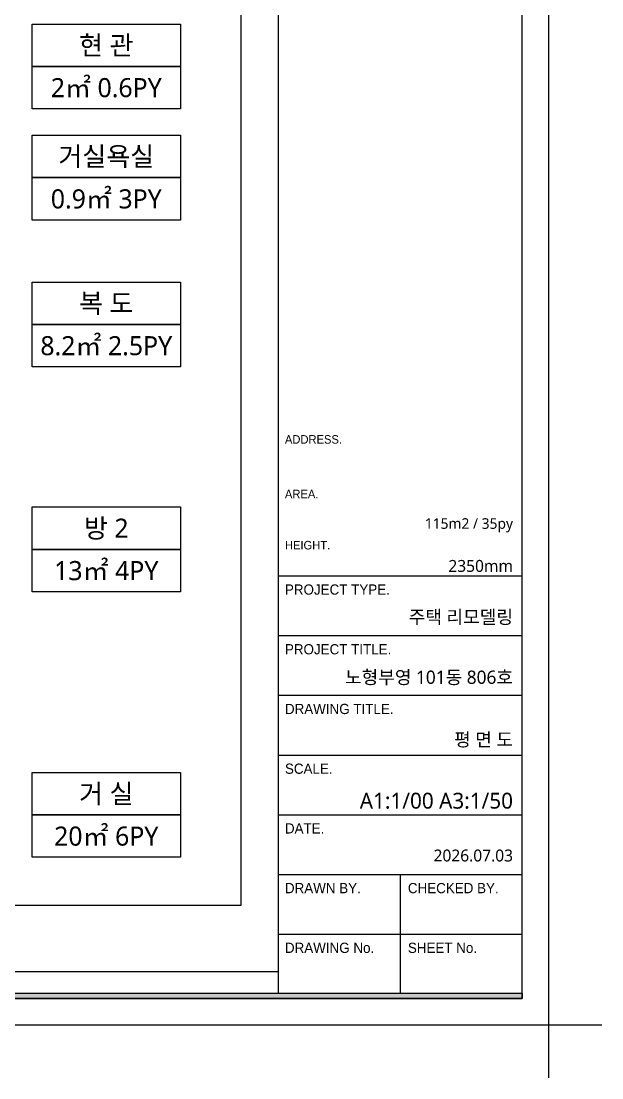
# Model space of a CAD drawing. Header units: millimetres. Extents: x 0 to 460473, y -68369 to 85219.
# Drawn here: x 233905 to 239380, y 25466 to 35432 of the extents above; entities that cross this region are included whole.
import ezdxf
from ezdxf.enums import TextEntityAlignment as Align

# ---------------------------------------------------------------- set-up
doc = ezdxf.new("R2010")
doc.units = ezdxf.units.MM
doc.header["$LTSCALE"] = 50
doc.linetypes.add('HIDDEN2', pattern=[0.1875, 0.125, -0.0625])
doc.layers.add('00', color=7, linetype='Continuous', lineweight=0)
for name, color, linetype in [('FORM(YOURNAME)-11', 1, 'Continuous'), ('hid', 8, 'HIDDEN2'), ('text', 7, 'Continuous')]:
    doc.layers.add(name, color=color, linetype=linetype)
doc.styles.add('NEW 맑은고딕', font='malgun.ttf')
doc.styles.add('YOURNAME', font='')
doc.styles.get('YOURNAME').set_extended_font_data('HYwulM')

# ---------------------------------------------------------------- blocks, each defined once
blk = doc.blocks.new('FORM-PLAN')
at = {"layer": 'hid'}
h = blk.add_hatch(color=256, dxfattribs=at)
h.dxf.hatch_style = 1
h.paths.add_polyline_path([(-71444, 55115), (10556, 55115), (10556, 54915), (-71444, 54915)])
h.paths.add_polyline_path([(-71444, -2085), (10556, -2085), (10556, -2285), (-71444, -2285)])
at = {"layer": 'Defpoints', "color": 158}
for p, q in [((1346, 54915), (1346, -2085)), ((1346, -1285), (-71444, -1285))]:
    blk.add_line(p, q, dxfattribs=at)
blk.add_lwpolyline([(-69444, 53115), (-64, 53115), (-64, 1215), (-69444, 1215)], close=True, dxfattribs=at)
at = {"layer": 'Defpoints', "color": 1}
blk.add_lwpolyline([(11556, -5285), (11556, -3285), (13556, -3285)], dxfattribs=at)
at = {"layer": 'FORM(YOURNAME)-11', "color": 14}
for p, q in [((1346, 13651), (10556, 13651)), ((1346, 11398), (10556, 11398)), ((1346, 9146), (10556, 9146)), ((1346, 6893), (10556, 6893)), ((1346, 4641), (10556, 4641)), ((1346, 2388), (10556, 2388)), ((5951, 2388), (5951, -2085)), ((1346, 136), (10556, 136))]:
    blk.add_line(p, q, dxfattribs=at)
at = {"layer": 'FORM(YOURNAME)-11', "color": 250}
blk.add_lwpolyline([(-72444, -3285), (11556, -3285), (11556, 56115), (-72444, 56115)], close=True, dxfattribs=at)
at = {"layer": 'hid', "color": 158}
blk.add_lwpolyline([(-71444, -2285), (10556, -2285), (10556, 55115), (-71444, 55115)], close=True, dxfattribs=at)
at = {"layer": 'hid'}
blk.add_lwpolyline([(-71444, -2085), (10556, -2085), (10556, -2285), (-71444, -2285)], close=True, dxfattribs=at)
at = {"layer": '00', "style": 'NEW 맑은고딕'}
for tag, p in [('1', (9905, 18188)), ('2', (9905, 17544)), ('3', (9905, 16257)), ('4', (9905, 14326)), ('5', (9905, 12009)), ('6', (9905, 9757)), ('7', (9905, 7504)), ('8', (9905, 5252)), ('9', (9905, 2999)), ('10', (5655, 811)), ('11', (9905, 747)), ('12', (5655, -1441)), ('13', (9905, -1441))]:
    blk.add_attdef(tag, text='', height=520, dxfattribs=at).set_placement(p, align=Align.MIDDLE_RIGHT)
at = {"layer": 'FORM(YOURNAME)-11', "color": 251, "style": 'YOURNAME'}
for s, p in [('ADDRESS.', (1603, 18799)), ('AREA.', (1603, 16740)), ('HEIGHT.', (1603, 14809))]:
    blk.add_text(s, height=321.8, dxfattribs=at).set_placement(p, align=Align.MIDDLE_LEFT)
at = {"layer": 'FORM(YOURNAME)-11', "color": 14, "style": 'YOURNAME'}
for s, height, p in [('PROJECT TYPE.', 386.14, (1603, 13136)), ('PROJECT TITLE.', 386.14, (1603, 10883)), ('DRAWING TITLE.', 386.14, (1603, 8631)), ('SCALE.', 386.1, (1603, 6378)), ('DATE.', 386.1, (1603, 4126)), ('DRAWN BY.', 386.1, (1603, 1873)), ('CHECKED BY.', 386.14, (6240, 1873)), ('DRAWING No.', 386.14, (1603, -379)), ('SHEET No.', 386.1, (6240, -379))]:
    blk.add_text(s, height=height, dxfattribs=at).set_placement(p, align=Align.MIDDLE_LEFT)
blk = doc.blocks.new('A$C12b52551')
at = {"layer": 'text'}
for points in [[(0, 800), (1400, 800), (1400, 400), (0, 400)], [(0, 400), (1400, 400), (1400, 0), (0, 0)]]:
    blk.add_lwpolyline(points, close=True, dxfattribs=at)
at = {"layer": 'text', "style": 'NEW 맑은고딕'}
for tag, p in [('공간', (700, 600)), ('현재', (700, 200))]:
    blk.add_attdef(tag, text='', height=180, dxfattribs=at).set_placement(p, align=Align.MIDDLE_CENTER)

msp = doc.modelspace()

# ---------------------------------------------------------------- block references
ref = msp.add_blockref('FORM-PLAN', (235991.00267181, 26787.35975435), dxfattribs=dict(xscale=0.2500000000000001, yscale=0.2500000000000001, zscale=0.2500000000000001))
ref.add_attrib('4', '2350mm', dxfattribs={"layer": 'text', "height": 112.5, "style": 'NEW 맑은고딕'}).set_placement((238542.26804169, 30350.1830623), align=Align.TOP_RIGHT)
ref.add_attrib('3', '115m2 / 35py', dxfattribs={"layer": 'text', "height": 100, "style": 'NEW 맑은고딕'}).set_placement((238542.26804169, 30743.84904054), align=Align.TOP_RIGHT)
ref.add_attrib('5', '주택 리모델링', dxfattribs={"layer": 'text', "height": 125, "style": 'NEW 맑은고딕'}).set_placement((238542.26804169, 29874.09089328), align=Align.TOP_RIGHT)
ref.add_attrib('6', '노형부영 101동 806호', dxfattribs={"layer": 'text', "height": 125, "style": 'NEW 맑은고딕'}).set_placement((238542.26804169, 29306.79671224), align=Align.TOP_RIGHT)
ref.add_attrib('7', '평 면 도', dxfattribs={"layer": 'text', "height": 125, "style": 'NEW 맑은고딕'}).set_placement((238542.26804169, 28718.93813268), align=Align.TOP_RIGHT)
ref.add_attrib('8', 'A1:1/00 A3:1/50', dxfattribs={"layer": 'text', "height": 150, "style": 'NEW 맑은고딕'}).set_placement((238542.26804169, 28155.12095501), align=Align.TOP_RIGHT)
ref.add_attrib('9', '2026.07.03', dxfattribs={"layer": 'text', "height": 112.5, "style": 'NEW 맑은고딕'}).set_placement((238542.26804169, 27619.37209281), align=Align.TOP_RIGHT)
at = {"layer": 'text'}
for p, values in [((234007.39901857, 34604.33754604), {'현재': '2㎡ 0.6PY', '공간': '현 관'}), ((234007.39901857, 33555.57941664), {'현재': '0.9㎡ 3PY', '공간': '거실욕실'}), ((234007.39901857, 32170.87206809), {'현재': '8.2㎡ 2.5PY', '공간': '복 도'}), ((234007.39901857, 30050.07328066), {'현재': '13㎡ 4PY', '공간': '방 2'}), ((234007.39901857, 27546.01215137), {'현재': '20㎡ 6PY', '공간': '거 실'})]:
    msp.add_blockref('A$C12b52551', p, dxfattribs=at).add_auto_attribs(values)

doc.saveas('drawing.dxf')
